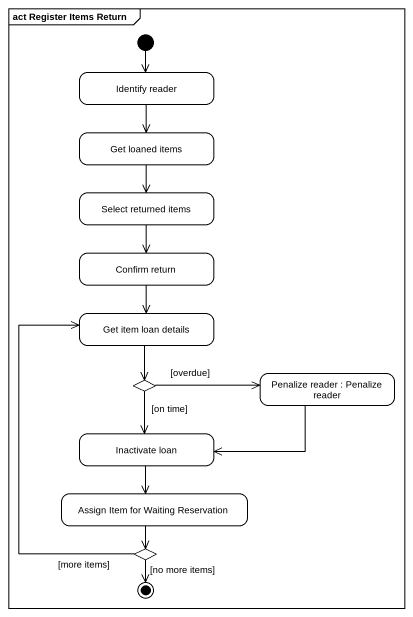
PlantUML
@startuml
mainframe act Register Items Return
hide empty description
state "Identify reader" as Identify_reader
state "Get loaned items" as Get_loaned_items
state "Select returned items" as Select_returned_items
state "Confirm return" as Confirm_return
state "Get item loan details" as Get_item_loan_details
state "Penalize reader : Penalize reader" as Penalize_reader
state choice1 <<choice>>
state "Inactivate loan" as Inactivate_loan
state "Assign Item for Waiting Reservation" as Assign_Item_for_Waiting
state choice2 <<choice>>
[*] --> Identify_reader
Identify_reader --> Get_loaned_items
Get_loaned_items --> Select_returned_items
Select_returned_items --> Confirm_return
Confirm_return --> Get_item_loan_details
Get_item_loan_details --> choice1
Penalize_reader -left-> Inactivate_loan
choice1 -right-> Penalize_reader : [overdue]
choice1 --> Inactivate_loan : [on time]
Inactivate_loan --> Assign_Item_for_Waiting
Assign_Item_for_Waiting --> choice2
choice2 -up-> Get_item_loan_details : [more items]
choice2 --> [*] : [no more items]
@enduml
